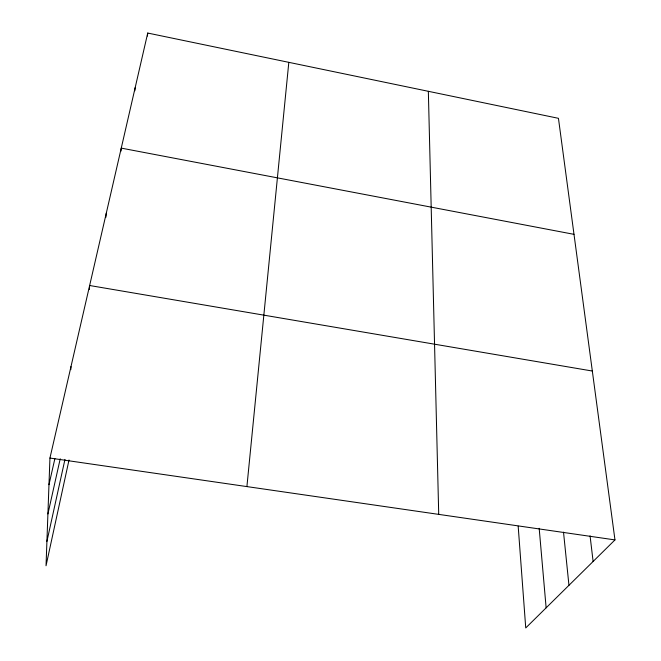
<?xml version="1.0" encoding="UTF-8"?>
<svg xmlns="http://www.w3.org/2000/svg" width="661" height="661" viewBox="0 0 661 661"><rect width="100%" height="100%" fill="white"/><g stroke="black" fill="none" stroke-linecap="round" stroke-linejoin="round"><path stroke-width="0.99" d="M518.174 526.148L525.743 627.95L614.97 539.913L558.446 118.319L147.734 33.05L49.939 458.056L46.03 565.766L69.017 459.982M70.801 369.656L70.983 366.599M89.342 289.493L89.566 286.502M105.934 217.229L106.297 213.123M120.963 151.154L121.26 148.114L574.004 234.341M246.908 486.587L288.816 62.341M134.836 90.78L135.158 87.715M147.403 36.041L147.734 33.05M46.914 541.392L64.96 459.412M47.914 513.944L60.225 458.775M48.972 484.695L54.904 458.536M49.939 458.056L614.97 539.913M89.648 285.511L592.33 371.036M590.066 535.84L593.115 561.478M563.511 532.138L568.956 585.307M539.178 528.304L546.135 607.831M428.345 91.309L438.722 514.382"/></g></svg>
